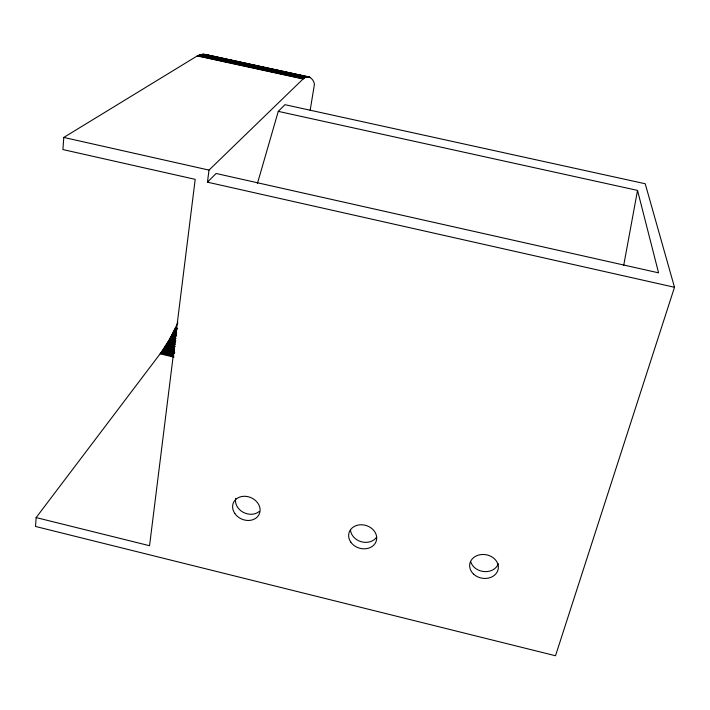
<?xml version="1.0" encoding="UTF-8"?>
<svg xmlns="http://www.w3.org/2000/svg" width="710" height="710" viewBox="0 0 710 710"><rect width="100%" height="100%" fill="white"/><g stroke="black" fill="none" stroke-linecap="round" stroke-linejoin="round"><path stroke-width="1.06" d="M177.891 322.828L169.477 339.398L161.356 352.204L36.148 517.581L35.5 526.456L555.513 655.747L674.5 287.284L645.221 183.748L284.958 104.681L278.267 111.364L257.384 183.624M208.971 55.682L203.282 54.262L197.22 55.93L63.785 137.438L62.906 149.553L195.197 179.346L149.553 545.715L36.148 517.581M674.5 287.284L207.453 182.168L209.015 170.098L303.072 78.97C307.572 73.884 313.882 78.872 314.423 84.357L310.146 110.423M623.717 265.345L637.527 190.395L278.267 111.364M207.453 182.168L216.106 173.48L658.578 272.844L637.527 190.395M205.146 54.359L309.285 76.999M204.036 54.262L309.942 77.283M203.282 54.262L310.359 77.532M202.891 54.279L307.341 76.973M202.51 54.306L307.51 77.115M202.119 54.35L306.4 77.035M201.729 54.413L306.134 77.124M201.329 54.484L305.877 77.23M200.939 54.572L305.611 77.337M200.531 54.67L305.336 77.47M200.131 54.776L305.06 77.612M199.723 54.901L304.785 77.763M199.315 55.043L304.51 77.931M198.898 55.194L304.226 78.109M198.489 55.353L303.942 78.304M198.063 55.531L303.658 78.517M197.646 55.726L303.365 78.739M197.22 55.93L303.072 78.97M63.785 137.438L209.015 170.098M175.512 327.851L177.651 328.357M175.113 328.668L177.251 329.174M174.713 329.476L176.852 329.981M174.305 330.283L176.453 330.78M173.906 331.082L176.053 331.579M173.506 331.872L176.737 332.626M173.107 332.653L176.337 333.407M172.707 333.425L175.938 334.188M172.299 334.197L176.612 335.209M171.9 334.96L176.213 335.972M171.492 335.715L175.814 336.735M171.092 336.469L175.361 337.472M170.684 337.206L176.027 338.466M170.285 337.942L175.627 339.202M169.876 338.67L175.228 339.93M169.477 339.398L175.894 340.906M169.069 340.108L175.494 341.616M168.66 340.818L175.095 342.327M168.261 341.51L174.695 343.028M167.853 342.202L175.37 343.977M167.445 342.886L174.971 344.661M167.036 343.569L174.571 345.344M166.637 344.235L175.255 346.267M166.229 344.891L174.855 346.924M165.82 345.548L174.456 347.58M165.412 346.196L173.95 348.202M165.004 346.835L174.624 349.098M164.605 347.465L174.225 349.728M164.196 348.086L173.826 350.358M163.788 348.699L174.5 351.228M163.38 349.302L174.101 351.832M162.972 349.897L174.784 352.684M162.572 350.491L174.385 353.278M162.164 351.068L173.994 353.864M161.756 351.645L173.604 354.441M161.356 352.204L173.204 355.009M160.948 352.764L173.888 355.817M160.54 353.305L173.338 356.331M160.132 353.855L174.012 357.13M376.69 537.035A14.094 11.75 16.7 0 1 361.346 541.757A14.094 11.75 16.7 0 1 350.483 529.758M259.239 511.466A13.987 11.6 23.5 0 1 242.971 512.167A13.987 11.6 23.5 0 1 235.747 498.305M498.287 563.758A14.306 11.83 9.9 0 1 484.406 571.603A14.306 11.83 9.9 0 1 470.819 561.956M473.659 574.186A14.44 11.901 10 0 0 497.816 570.52A14.44 11.901 10 0 0 480.546 554.652A14.44 11.901 10 0 0 473.659 574.186M350.784 542.129A14.227 11.822 16.8 0 0 375.093 543.487A14.227 11.822 16.8 0 0 362.144 524.788A14.227 11.822 16.8 0 0 350.784 542.129M234.815 513.49A14.111 11.671 23.5 0 0 258.609 515.309A14.111 11.671 23.5 0 0 245.642 496.325A14.111 11.671 23.5 0 0 234.815 513.49"/></g></svg>
